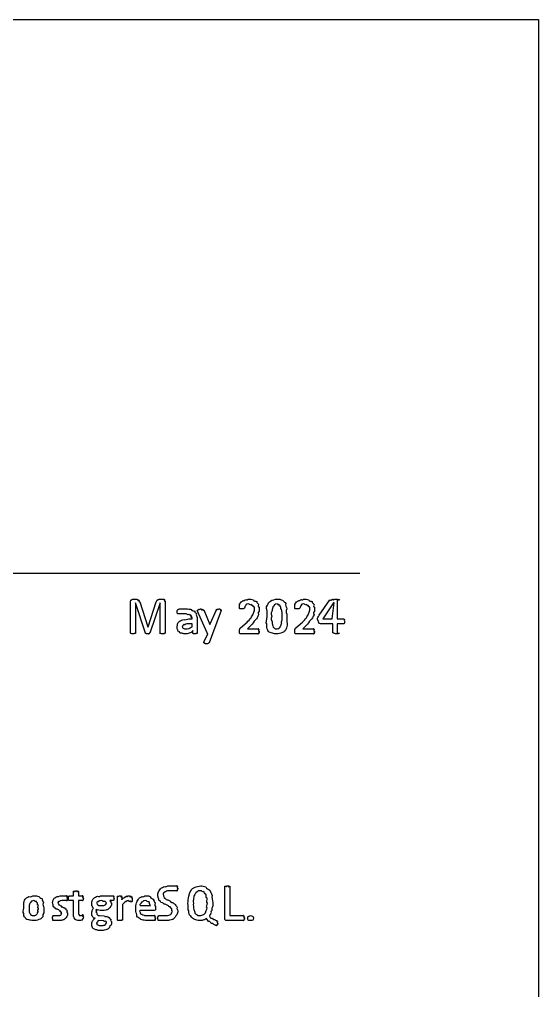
# Model space of a CAD drawing. Header units: millimetres. Extents: x 0 to 216, y 0 to 279.
# Drawn here: x 179 to 215.9, y 210.4 to 279.4 of the extents above; entities that cross this region are included whole.
import ezdxf

# ---------------------------------------------------------------- set-up
doc = ezdxf.new("R2010")
doc.units = ezdxf.units.MM
doc.layers.get('0').update_dxf_attribs({"linetype": 'CONTINUOUS'})

msp = doc.modelspace()

# ---------------------------------------------------------------- linework, layer by layer
at = {"color": 7}
for p, q in [((0, 279.4), (215.9, 279.4)), ((215.9, 279.4), (215.9, 0))]:
    msp.add_line(p, q, dxfattribs=at)
at = {"color": 0}
for p, q in [((12.7, 240.065), (203.2, 240.065)), ((186.92, 235.82), (186.92, 238.079)), ((187.063, 238.228), (187.278, 238.228)), ((187.581, 238.03), (188.155, 236.25)), ((188.166, 236.25), (188.75, 238.024)), ((189.02, 238.228), (189.241, 238.228)), ((189.389, 238.079), (189.389, 235.82)), ((200.328, 237.076), (201.072, 238.179)), ((201.607, 238.173), (201.607, 236.817)), ((187.984, 235.809), (187.284, 237.958)), ((187.284, 237.958), (187.284, 235.82)), ((189.025, 237.958), (188.303, 235.809)), ((189.025, 235.82), (189.025, 237.958)), ((192.356, 235.82), (191.656, 237.407)), ((192.119, 237.451), (192.56, 236.426)), ((192.566, 236.47), (193.034, 237.456)), ((193.348, 237.412), (192.737, 235.759)), ((201.326, 237.964), (200.576, 236.817)), ((201.243, 236.817), (201.375, 237.964)), ((201.375, 237.964), (201.326, 237.964)), ((191.062, 236.817), (191.288, 236.817)), ((191.288, 236.817), (191.288, 236.905)), ((191.647, 236.911), (191.647, 235.814)), ((197.692, 236.977), (197.692, 236.977)), ((198.028, 236.999), (198.028, 236.999)), ((200.576, 236.817), (201.243, 236.817)), ((201.607, 236.817), (202.059, 236.817)), ((202.136, 236.641), (202.136, 236.641)), ((188.155, 236.25), (188.166, 236.25)), ((191.288, 236.464), (191.051, 236.464)), ((191.288, 236.255), (191.288, 236.464)), ((191.338, 235.814), (191.338, 235.985)), ((192.56, 236.426), (192.566, 236.47)), ((194.729, 236.183), (195.214, 236.586)), ((195.55, 236.442), (195.236, 236.112)), ((195.236, 236.112), (196.008, 236.112)), ((196.063, 235.935), (196.063, 235.935)), ((198.661, 236.183), (199.146, 236.586)), ((199.482, 236.442), (199.168, 236.112)), ((199.168, 236.112), (199.94, 236.112)), ((199.995, 235.935), (199.995, 235.935)), ((201.287, 236.464), (200.449, 236.464)), ((201.287, 235.831), (201.287, 236.464)), ((202.059, 236.464), (201.607, 236.464)), ((201.607, 236.464), (201.607, 235.831)), ((192.13, 235.152), (192.406, 235.759)), ((192.737, 235.759), (192.505, 235.119)), ((195.997, 235.759), (194.751, 235.759)), ((199.929, 235.759), (198.683, 235.759)), ((182.864, 217.154), (182.864, 217.463)), ((183.223, 217.463), (183.223, 217.154)), ((193.61, 215.523), (193.61, 217.799)), ((193.974, 217.799), (193.974, 215.743)), ((182.864, 216.801), (182.583, 216.801)), ((182.589, 217.154), (182.864, 217.154)), ((182.864, 215.908), (182.864, 216.801)), ((183.223, 217.154), (183.526, 217.154)), ((183.526, 216.801), (183.223, 216.801)), ((183.223, 216.801), (183.223, 216.029)), ((185.145, 217.154), (185.685, 217.154)), ((185.222, 216.625), (185.222, 216.625)), ((185.691, 216.801), (185.448, 216.801)), ((185.751, 216.978), (185.751, 216.978)), ((185.99, 215.445), (185.99, 217.099)), ((186.315, 217.099), (186.315, 216.856)), ((187.048, 216.917), (187.048, 216.917)), ((192.385, 216.63), (192.385, 216.63)), ((180.395, 216.267), (180.395, 216.267)), ((180.759, 216.289), (180.759, 216.289)), ((186.348, 216.531), (186.348, 215.445)), ((187.61, 216.449), (188.343, 216.449)), ((188.597, 216.096), (187.61, 216.096)), ((188.702, 216.3), (188.702, 216.239)), ((190.278, 216.096), (190.278, 216.096)), ((182.45, 215.908), (182.45, 215.908)), ((183.57, 215.66), (183.57, 215.66)), ((184.98, 215.379), (184.66, 215.39)), ((184.71, 215.743), (185.084, 215.726)), ((194.95, 215.39), (193.742, 215.39)), ((193.974, 215.743), (194.95, 215.743)), ((195.021, 215.567), (195.021, 215.567)), ((195.648, 215.567), (195.648, 215.567)), ((185.222, 215.236), (185.222, 215.236)), ((193.118, 215.208), (193.118, 215.208))]:
    msp.add_line(p, q, dxfattribs=at)
for points in [[(186.92, 238.079), (186.92, 238.066), (186.934, 238.173), (186.964, 238.195)], [(186.964, 238.195), (186.978, 238.11), (187.026, 238.228), (187.063, 238.228)], [(187.278, 238.228), (187.319, 238.228), (187.358, 238.224), (187.388, 238.217)], [(187.388, 238.217), (187.383, 238.096), (187.45, 238.197), (187.477, 238.179)], [(187.477, 238.179), (187.434, 238.063), (187.522, 238.143), (187.537, 238.118)], [(187.537, 238.118), (187.467, 238.011), (187.57, 238.063), (187.581, 238.03)], [(188.75, 238.024), (188.742, 238.011), (188.78, 238.092), (188.8, 238.118)], [(188.8, 238.118), (188.779, 238.066), (188.835, 238.169), (188.855, 238.184)], [(188.855, 238.184), (188.819, 238.096), (188.9, 238.209), (188.926, 238.217)], [(188.926, 238.217), (188.871, 238.11), (188.983, 238.228), (189.02, 238.228)], [(189.241, 238.228), (189.194, 238.228), (189.282, 238.224), (189.301, 238.217)], [(189.301, 238.217), (189.231, 238.099), (189.334, 238.204), (189.345, 238.19)], [(189.345, 238.19), (189.257, 238.074), (189.37, 238.163), (189.378, 238.146)], [(189.378, 238.146), (189.271, 238.037), (189.389, 238.104), (189.389, 238.079)], [(194.702, 237.942), (194.703, 237.938), (194.747, 237.986), (194.784, 238.019)], [(194.784, 238.019), (194.78, 238.004), (194.873, 238.082), (194.928, 238.113)], [(194.928, 238.113), (194.895, 238.066), (195.05, 238.173), (195.121, 238.195)], [(195.121, 238.195), (195.151, 238.11), (195.261, 238.228), (195.336, 238.228)], [(195.336, 238.228), (195.346, 238.228), (195.563, 238.212), (195.655, 238.179)], [(195.655, 238.179), (195.647, 238.044), (195.822, 238.099), (195.881, 238.041)], [(195.881, 238.041), (195.887, 237.927), (195.989, 237.914), (196.019, 237.837)], [(196.689, 237.881), (196.723, 237.988), (196.838, 238.075), (196.959, 238.135)], [(196.959, 238.135), (196.966, 238.11), (197.208, 238.228), (197.345, 238.228)], [(197.345, 238.228), (197.466, 238.228), (197.595, 238.201), (197.714, 238.146)], [(197.714, 238.146), (197.819, 238.004), (197.908, 238.015), (197.945, 237.909)], [(198.633, 237.942), (198.635, 237.938), (198.679, 237.986), (198.716, 238.019)], [(198.716, 238.019), (198.712, 238.004), (198.804, 238.082), (198.859, 238.113)], [(198.859, 238.113), (198.826, 238.066), (198.982, 238.173), (199.052, 238.195)], [(199.052, 238.195), (199.082, 238.11), (199.193, 238.228), (199.267, 238.228)], [(199.267, 238.228), (199.278, 238.228), (199.494, 238.212), (199.587, 238.179)], [(199.587, 238.179), (199.578, 238.044), (199.753, 238.099), (199.813, 238.041)], [(199.813, 238.041), (199.818, 237.927), (199.92, 237.914), (199.951, 237.837)], [(201.072, 238.179), (201.111, 238.085), (201.223, 238.192), (201.238, 238.201)], [(201.238, 238.201), (201.14, 238.099), (201.271, 238.213), (201.293, 238.217)], [(201.293, 238.217), (201.301, 238.107), (201.342, 238.223), (201.375, 238.223)], [(201.375, 238.223), (201.367, 238.11), (201.448, 238.228), (201.497, 238.228)], [(201.497, 238.228), (201.464, 238.228), (201.586, 238.226), (201.623, 238.223)], [(201.761, 238.195), (201.724, 238.081), (201.724, 238.18), (201.607, 238.173)], [(201.623, 238.223), (201.654, 238.107), (201.69, 238.219), (201.712, 238.212)], [(201.712, 238.212), (201.698, 238.096), (201.75, 238.202), (201.761, 238.195)], [(190.235, 237.324), (190.235, 237.316), (190.237, 237.401), (190.241, 237.424)], [(190.235, 237.258), (190.235, 237.25), (190.235, 237.302), (190.235, 237.324)], [(190.241, 237.424), (190.246, 237.36), (190.26, 237.468), (190.28, 237.49)], [(190.28, 237.49), (190.282, 237.404), (190.329, 237.523), (190.373, 237.523)], [(190.373, 237.523), (190.371, 237.523), (190.468, 237.523), (190.528, 237.523)], [(190.528, 237.523), (190.489, 237.523), (190.649, 237.523), (190.715, 237.523)], [(190.715, 237.523), (190.743, 237.523), (190.854, 237.523), (190.924, 237.523)], [(190.924, 237.523), (190.944, 237.523), (191.169, 237.509), (191.261, 237.484)], [(191.261, 237.484), (191.245, 237.353), (191.426, 237.419), (191.481, 237.368)], [(191.481, 237.368), (191.477, 237.25), (191.582, 237.253), (191.608, 237.176)], [(191.656, 237.407), (191.594, 237.353), (191.733, 237.453), (191.733, 237.468)], [(191.733, 237.468), (191.711, 237.382), (191.736, 237.492), (191.744, 237.501)], [(191.744, 237.501), (191.729, 237.398), (191.772, 237.513), (191.794, 237.517)], [(191.794, 237.517), (191.777, 237.404), (191.85, 237.523), (191.888, 237.523)], [(191.888, 237.523), (191.85, 237.523), (191.954, 237.52), (191.976, 237.517)], [(191.976, 237.517), (191.895, 237.401), (192.014, 237.513), (192.025, 237.506)], [(192.025, 237.506), (192.038, 237.391), (192.049, 237.495), (192.053, 237.484)], [(192.053, 237.484), (192.049, 237.371), (192.082, 237.465), (192.119, 237.451)], [(193.034, 237.456), (192.938, 237.386), (193.051, 237.497), (193.062, 237.501)], [(193.062, 237.501), (192.96, 237.398), (193.089, 237.513), (193.111, 237.517)], [(193.111, 237.517), (193.123, 237.404), (193.164, 237.523), (193.205, 237.523)], [(193.205, 237.523), (193.196, 237.523), (193.266, 237.52), (193.288, 237.517)], [(193.288, 237.517), (193.244, 237.398), (193.332, 237.508), (193.343, 237.501)], [(193.343, 237.501), (193.266, 237.382), (193.359, 237.482), (193.359, 237.468)], [(193.359, 237.468), (193.266, 237.353), (193.355, 237.435), (193.348, 237.412)], [(194.652, 237.798), (194.655, 237.728), (194.657, 237.839), (194.657, 237.853)], [(194.652, 237.732), (194.652, 237.688), (194.652, 237.779), (194.652, 237.798)], [(194.652, 237.633), (194.652, 237.625), (194.652, 237.695), (194.652, 237.732)], [(194.663, 237.567), (194.655, 237.57), (194.655, 237.607), (194.652, 237.633)], [(194.657, 237.853), (194.659, 237.757), (194.665, 237.881), (194.668, 237.892)], [(194.685, 237.534), (194.666, 237.537), (194.67, 237.552), (194.663, 237.567)], [(194.668, 237.892), (194.67, 237.9), (194.686, 237.923), (194.702, 237.942)], [(194.713, 237.523), (194.681, 237.523), (194.692, 237.526), (194.685, 237.534)], [(194.873, 237.534), (194.707, 237.523), (194.726, 237.523), (194.713, 237.523)], [(195.038, 237.655), (195.007, 237.537), (194.963, 237.541), (194.873, 237.534)], [(195.121, 237.821), (195.049, 237.684), (195.06, 237.728), (195.038, 237.655)], [(195.297, 237.876), (195.118, 237.876), (195.156, 237.856), (195.121, 237.821)], [(195.479, 237.848), (195.387, 237.757), (195.366, 237.876), (195.297, 237.876)], [(195.617, 237.776), (195.493, 237.721), (195.534, 237.829), (195.479, 237.848)], [(195.699, 237.672), (195.567, 237.662), (195.652, 237.746), (195.617, 237.776)], [(195.639, 237.159), (195.581, 237.122), (195.699, 237.305), (195.711, 237.368)], [(195.727, 237.545), (195.721, 237.581), (195.717, 237.63), (195.699, 237.672)], [(195.711, 237.368), (195.721, 237.364), (195.727, 237.49), (195.727, 237.545)], [(196.047, 237.363), (195.923, 237.221), (196.026, 237.203), (196.019, 237.115)], [(196.019, 237.837), (195.945, 237.658), (196.063, 237.683), (196.063, 237.594)], [(196.063, 237.594), (196.063, 237.492), (196.058, 237.44), (196.047, 237.363)], [(196.612, 237.49), (196.492, 237.537), (196.634, 237.774), (196.689, 237.881)], [(196.617, 236.988), (196.617, 237.115), (196.614, 237.338), (196.612, 237.49)], [(196.964, 237.346), (196.84, 237.184), (196.953, 237.132), (196.953, 237.01)], [(197.019, 237.622), (196.977, 237.512), (196.975, 237.453), (196.964, 237.346)], [(197.135, 237.809), (197.032, 237.669), (197.049, 237.702), (197.019, 237.622)], [(197.328, 237.876), (197.248, 237.876), (197.186, 237.853), (197.135, 237.809)], [(197.438, 237.853), (197.367, 237.757), (197.368, 237.876), (197.328, 237.876)], [(197.532, 237.787), (197.436, 237.728), (197.474, 237.839), (197.438, 237.853)], [(197.604, 237.672), (197.491, 237.669), (197.561, 237.757), (197.532, 237.787)], [(197.653, 237.501), (197.532, 237.456), (197.626, 237.623), (197.604, 237.672)], [(197.681, 237.269), (197.676, 237.324), (197.667, 237.435), (197.653, 237.501)], [(197.945, 237.909), (197.896, 237.794), (198.009, 237.677), (198.017, 237.523)], [(198.017, 237.523), (197.91, 237.371), (198.028, 237.198), (198.028, 236.999)], [(198.584, 237.798), (198.586, 237.728), (198.589, 237.839), (198.589, 237.853)], [(198.584, 237.732), (198.584, 237.688), (198.584, 237.779), (198.584, 237.798)], [(198.584, 237.633), (198.584, 237.625), (198.584, 237.695), (198.584, 237.732)], [(198.594, 237.567), (198.586, 237.57), (198.586, 237.607), (198.584, 237.633)], [(198.589, 237.853), (198.591, 237.757), (198.596, 237.881), (198.6, 237.892)], [(198.617, 237.534), (198.597, 237.537), (198.602, 237.552), (198.594, 237.567)], [(198.6, 237.892), (198.602, 237.9), (198.618, 237.923), (198.633, 237.942)], [(198.644, 237.523), (198.612, 237.523), (198.623, 237.526), (198.617, 237.534)], [(198.804, 237.534), (198.639, 237.523), (198.658, 237.523), (198.644, 237.523)], [(198.969, 237.655), (198.939, 237.537), (198.895, 237.541), (198.804, 237.534)], [(199.052, 237.821), (198.98, 237.684), (198.991, 237.728), (198.969, 237.655)], [(199.228, 237.876), (199.049, 237.876), (199.088, 237.856), (199.052, 237.821)], [(199.41, 237.848), (199.318, 237.757), (199.298, 237.876), (199.228, 237.876)], [(199.548, 237.776), (199.424, 237.721), (199.465, 237.829), (199.41, 237.848)], [(199.631, 237.672), (199.499, 237.662), (199.584, 237.746), (199.548, 237.776)], [(199.57, 237.159), (199.512, 237.122), (199.631, 237.305), (199.642, 237.368)], [(199.658, 237.545), (199.653, 237.581), (199.649, 237.63), (199.631, 237.672)], [(199.642, 237.368), (199.653, 237.364), (199.658, 237.49), (199.658, 237.545)], [(199.978, 237.363), (199.854, 237.221), (199.958, 237.203), (199.951, 237.115)], [(199.951, 237.837), (199.876, 237.658), (199.995, 237.683), (199.995, 237.594)], [(199.995, 237.594), (199.995, 237.492), (199.989, 237.44), (199.978, 237.363)], [(190.252, 237.208), (190.238, 237.21), (190.238, 237.239), (190.235, 237.258)], [(190.274, 237.181), (190.253, 237.184), (190.259, 237.198), (190.252, 237.208)], [(190.302, 237.17), (190.269, 237.17), (190.281, 237.173), (190.274, 237.181)], [(190.29, 236.509), (190.313, 236.564), (190.386, 236.635), (190.456, 236.679)], [(190.373, 237.17), (190.293, 237.17), (190.315, 237.17), (190.302, 237.17)], [(190.494, 237.17), (190.36, 237.17), (190.406, 237.17), (190.373, 237.17)], [(190.456, 236.679), (190.452, 236.655), (190.611, 236.762), (190.715, 236.784)], [(190.66, 237.17), (190.573, 237.17), (190.541, 237.17), (190.494, 237.17)], [(190.88, 237.17), (190.701, 237.17), (190.726, 237.17), (190.66, 237.17)], [(190.715, 236.784), (190.776, 236.699), (190.933, 236.817), (191.062, 236.817)], [(191.068, 237.153), (190.974, 237.051), (190.953, 237.17), (190.88, 237.17)], [(191.195, 237.104), (191.076, 237.03), (191.119, 237.143), (191.068, 237.153)], [(191.266, 237.021), (191.142, 236.986), (191.228, 237.082), (191.195, 237.104)], [(191.288, 236.905), (191.172, 236.919), (191.28, 236.988), (191.266, 237.021)], [(191.608, 237.176), (191.528, 237.096), (191.647, 237.01), (191.647, 236.911)], [(195.214, 236.586), (195.254, 236.663), (195.413, 236.808), (195.479, 236.9)], [(195.479, 236.9), (195.508, 236.968), (195.602, 237.082), (195.639, 237.159)], [(195.859, 236.817), (195.713, 236.71), (195.661, 236.586), (195.55, 236.442)], [(196.019, 237.115), (195.909, 236.927), (195.959, 236.927), (195.859, 236.817)], [(196.606, 236.459), (196.499, 236.498), (196.617, 236.79), (196.617, 236.988)], [(196.953, 237.01), (196.84, 236.784), (196.959, 236.71), (196.97, 236.597)], [(197.665, 236.536), (197.561, 236.577), (197.682, 236.671), (197.686, 236.746)], [(197.692, 236.977), (197.686, 237.034), (197.688, 237.184), (197.681, 237.269)], [(197.686, 236.746), (197.686, 236.725), (197.692, 236.896), (197.692, 236.977)], [(198.028, 236.999), (198.028, 236.754), (198.03, 236.647), (198.034, 236.492)], [(199.146, 236.586), (199.186, 236.663), (199.344, 236.808), (199.41, 236.9)], [(199.41, 236.9), (199.439, 236.968), (199.533, 237.082), (199.57, 237.159)], [(199.791, 236.817), (199.645, 236.71), (199.592, 236.586), (199.482, 236.442)], [(199.951, 237.115), (199.84, 236.927), (199.89, 236.927), (199.791, 236.817)], [(200.196, 236.839), (200.189, 236.85), (200.232, 236.936), (200.328, 237.076)], [(200.224, 236.784), (200.203, 236.699), (200.203, 236.824), (200.196, 236.839)], [(200.24, 236.718), (200.225, 236.659), (200.235, 236.765), (200.224, 236.784)], [(200.284, 236.641), (200.225, 236.611), (200.24, 236.696), (200.24, 236.718)], [(200.29, 236.547), (200.254, 236.545), (200.284, 236.604), (200.284, 236.641)], [(202.059, 236.817), (202.048, 236.817), (202.099, 236.802), (202.114, 236.773)], [(202.114, 236.773), (202.077, 236.641), (202.136, 236.699), (202.136, 236.641)], [(202.136, 236.641), (202.077, 236.527), (202.128, 236.542), (202.114, 236.509)], [(190.235, 236.266), (190.235, 236.306), (190.253, 236.438), (190.29, 236.509)], [(190.274, 236.051), (190.235, 236.015), (190.235, 236.185), (190.235, 236.266)], [(190.39, 235.891), (190.29, 235.891), (190.303, 235.988), (190.274, 236.051)], [(190.627, 236.354), (190.595, 236.251), (190.599, 236.306), (190.599, 236.277)], [(190.599, 236.277), (190.595, 236.17), (190.623, 236.185), (190.671, 236.156)], [(190.71, 236.415), (190.632, 236.299), (190.645, 236.379), (190.627, 236.354)], [(190.671, 236.156), (190.694, 236.112), (190.794, 236.112), (190.886, 236.112)], [(190.847, 236.448), (190.705, 236.328), (190.745, 236.428), (190.71, 236.415)], [(191.051, 236.464), (190.937, 236.464), (190.905, 236.459), (190.847, 236.448)], [(190.886, 236.112), (190.86, 236.112), (191.026, 236.123), (191.09, 236.145)], [(191.09, 236.145), (191.102, 236.159), (191.218, 236.207), (191.288, 236.255)], [(191.338, 235.985), (191.25, 235.832), (191.184, 235.85), (191.095, 235.814)], [(194.652, 236.013), (194.655, 235.949), (194.66, 236.054), (194.668, 236.073)], [(194.652, 235.93), (194.652, 235.905), (194.652, 235.99), (194.652, 236.013)], [(194.668, 236.073), (194.67, 235.986), (194.682, 236.109), (194.691, 236.128)], [(194.691, 236.128), (194.688, 236.141), (194.714, 236.164), (194.729, 236.183)], [(196.008, 236.112), (195.916, 236.112), (196.022, 236.107), (196.03, 236.101)], [(196.03, 236.101), (195.931, 235.979), (196.042, 236.081), (196.047, 236.068)], [(196.047, 236.068), (195.942, 235.949), (196.058, 236.034), (196.058, 236.013)], [(196.058, 236.013), (195.945, 235.905), (196.063, 235.964), (196.063, 235.935)], [(196.063, 235.935), (196.063, 235.85), (196.06, 235.883), (196.058, 235.858)], [(196.65, 236.073), (196.602, 236.075), (196.598, 236.307), (196.606, 236.459)], [(196.909, 235.836), (196.679, 235.865), (196.69, 235.97), (196.65, 236.073)], [(196.97, 236.597), (196.984, 236.438), (197.006, 236.389), (197.036, 236.316)], [(197.036, 236.316), (197.043, 236.178), (197.102, 236.194), (197.146, 236.161)], [(197.146, 236.161), (197.135, 236.112), (197.251, 236.112), (197.317, 236.112)], [(197.317, 236.112), (197.253, 236.112), (197.412, 236.12), (197.449, 236.139)], [(197.449, 236.139), (197.447, 236.152), (197.522, 236.19), (197.548, 236.227)], [(197.548, 236.227), (197.502, 236.225), (197.601, 236.307), (197.62, 236.36)], [(197.62, 236.36), (197.539, 236.332), (197.653, 236.473), (197.665, 236.536)], [(197.979, 236.101), (197.832, 235.88), (197.843, 235.909), (197.709, 235.847)], [(198.034, 236.492), (198.039, 236.332), (198.023, 236.211), (197.979, 236.101)], [(198.584, 236.013), (198.586, 235.949), (198.592, 236.054), (198.6, 236.073)], [(198.584, 235.93), (198.584, 235.905), (198.584, 235.99), (198.584, 236.013)], [(198.6, 236.073), (198.602, 235.986), (198.614, 236.109), (198.622, 236.128)], [(198.622, 236.128), (198.62, 236.141), (198.646, 236.164), (198.661, 236.183)], [(199.94, 236.112), (199.847, 236.112), (199.953, 236.107), (199.962, 236.101)], [(199.962, 236.101), (199.862, 235.979), (199.974, 236.081), (199.978, 236.068)], [(199.978, 236.068), (199.873, 235.949), (199.989, 236.034), (199.989, 236.013)], [(199.989, 236.013), (199.876, 235.905), (199.995, 235.964), (199.995, 235.935)], [(199.995, 235.935), (199.995, 235.85), (199.992, 235.883), (199.989, 235.858)], [(200.35, 236.498), (200.262, 236.498), (200.292, 236.525), (200.29, 236.547)], [(200.416, 236.47), (200.335, 236.475), (200.386, 236.486), (200.35, 236.498)], [(200.449, 236.464), (200.353, 236.464), (200.428, 236.466), (200.416, 236.47)], [(202.114, 236.509), (202.051, 236.464), (202.084, 236.464), (202.059, 236.464)], [(186.925, 235.792), (186.92, 235.788), (186.92, 235.809), (186.92, 235.82)], [(186.953, 235.776), (186.931, 235.773), (186.932, 235.784), (186.925, 235.792)], [(187.008, 235.765), (186.956, 235.766), (186.967, 235.771), (186.953, 235.776)], [(187.096, 235.759), (187.004, 235.759), (187.033, 235.76), (187.008, 235.765)], [(187.185, 235.765), (187.074, 235.759), (187.132, 235.759), (187.096, 235.759)], [(187.245, 235.776), (187.121, 235.766), (187.209, 235.767), (187.185, 235.765)], [(187.273, 235.792), (187.269, 235.773), (187.259, 235.778), (187.245, 235.776)], [(187.284, 235.82), (187.279, 235.788), (187.279, 235.799), (187.273, 235.792)], [(187.995, 235.786), (187.985, 235.784), (187.986, 235.8), (187.984, 235.809)], [(188.022, 235.77), (187.996, 235.773), (188.002, 235.782), (187.995, 235.786)], [(188.072, 235.759), (188.022, 235.762), (188.036, 235.766), (188.022, 235.77)], [(188.143, 235.759), (188.062, 235.759), (188.094, 235.759), (188.072, 235.759)], [(188.21, 235.759), (188.113, 235.759), (188.168, 235.759), (188.143, 235.759)], [(188.254, 235.77), (188.151, 235.762), (188.228, 235.762), (188.21, 235.759)], [(188.287, 235.786), (188.177, 235.77), (188.268, 235.773), (188.254, 235.77)], [(188.303, 235.809), (188.19, 235.784), (188.294, 235.793), (188.287, 235.786)], [(189.031, 235.792), (188.911, 235.788), (189.025, 235.809), (189.025, 235.82)], [(189.064, 235.776), (189.039, 235.773), (189.038, 235.784), (189.031, 235.792)], [(189.119, 235.765), (189.069, 235.766), (189.078, 235.771), (189.064, 235.776)], [(189.207, 235.759), (189.116, 235.759), (189.144, 235.76), (189.119, 235.765)], [(189.296, 235.765), (189.187, 235.759), (189.243, 235.759), (189.207, 235.759)], [(189.351, 235.776), (189.231, 235.766), (189.317, 235.767), (189.296, 235.765)], [(189.378, 235.792), (189.26, 235.773), (189.364, 235.778), (189.351, 235.776)], [(189.389, 235.82), (189.389, 235.788), (189.385, 235.799), (189.378, 235.792)], [(190.572, 235.792), (190.39, 235.803), (190.441, 235.847), (190.39, 235.891)], [(190.814, 235.759), (190.65, 235.759), (190.645, 235.77), (190.572, 235.792)], [(191.095, 235.814), (190.955, 235.759), (190.913, 235.759), (190.814, 235.759)], [(191.354, 235.781), (191.323, 235.781), (191.338, 235.799), (191.338, 235.814)], [(191.404, 235.765), (191.345, 235.766), (191.365, 235.773), (191.354, 235.781)], [(191.492, 235.759), (191.389, 235.759), (191.426, 235.76), (191.404, 235.765)], [(191.581, 235.765), (191.466, 235.759), (191.532, 235.759), (191.492, 235.759)], [(191.63, 235.781), (191.506, 235.766), (191.602, 235.767), (191.581, 235.765)], [(191.647, 235.814), (191.647, 235.781), (191.641, 235.788), (191.63, 235.781)], [(192.373, 235.781), (192.364, 235.784), (192.359, 235.804), (192.356, 235.82)], [(192.406, 235.759), (192.384, 235.762), (192.384, 235.77), (192.373, 235.781)], [(194.657, 235.847), (194.652, 235.839), (194.652, 235.897), (194.652, 235.93)], [(194.674, 235.792), (194.659, 235.795), (194.66, 235.825), (194.657, 235.847)], [(194.707, 235.765), (194.677, 235.77), (194.685, 235.781), (194.674, 235.792)], [(194.751, 235.759), (194.703, 235.759), (194.721, 235.76), (194.707, 235.765)], [(196.024, 235.77), (195.912, 235.759), (196.008, 235.759), (195.997, 235.759)], [(196.047, 235.803), (195.931, 235.773), (196.035, 235.777), (196.024, 235.77)], [(196.058, 235.858), (195.938, 235.803), (196.049, 235.817), (196.047, 235.803)], [(197.3, 235.759), (197.061, 235.759), (197.042, 235.784), (196.909, 235.836)], [(197.709, 235.847), (197.561, 235.759), (197.436, 235.759), (197.3, 235.759)], [(198.589, 235.847), (198.584, 235.839), (198.584, 235.897), (198.584, 235.93)], [(198.606, 235.792), (198.591, 235.795), (198.592, 235.825), (198.589, 235.847)], [(198.639, 235.765), (198.608, 235.77), (198.617, 235.781), (198.606, 235.792)], [(198.683, 235.759), (198.635, 235.759), (198.652, 235.76), (198.639, 235.765)], [(199.956, 235.77), (199.843, 235.759), (199.94, 235.759), (199.929, 235.759)], [(199.978, 235.803), (199.862, 235.773), (199.967, 235.777), (199.956, 235.77)], [(199.989, 235.858), (199.869, 235.803), (199.981, 235.817), (199.978, 235.803)], [(201.381, 235.797), (201.334, 235.795), (201.345, 235.82), (201.287, 235.831)], [(201.414, 235.776), (201.345, 235.777), (201.388, 235.789), (201.381, 235.797)], [(201.48, 235.765), (201.378, 235.766), (201.432, 235.771), (201.414, 235.776)], [(201.574, 235.759), (201.43, 235.759), (201.505, 235.76), (201.48, 235.765)], [(201.673, 235.765), (201.625, 235.759), (201.614, 235.759), (201.574, 235.759)], [(201.607, 235.831), (201.724, 235.795), (201.779, 235.809), (201.772, 235.797)], [(201.739, 235.776), (201.68, 235.766), (201.702, 235.767), (201.673, 235.765)], [(201.772, 235.797), (201.709, 235.777), (201.753, 235.782), (201.739, 235.776)], [(192.163, 235.108), (192.115, 235.102), (192.152, 235.135), (192.13, 235.152)], [(192.18, 235.075), (192.115, 235.075), (192.163, 235.095), (192.163, 235.108)], [(192.224, 235.059), (192.137, 235.061), (192.191, 235.069), (192.18, 235.075)], [(192.307, 235.053), (192.177, 235.053), (192.246, 235.056), (192.224, 235.059)], [(192.445, 235.07), (192.391, 235.053), (192.369, 235.053), (192.307, 235.053)], [(192.505, 235.119), (192.453, 235.075), (192.477, 235.081), (192.445, 235.07)], [(182.864, 217.463), (182.864, 217.363), (182.866, 217.471), (182.87, 217.479)], [(182.87, 217.479), (182.875, 217.377), (182.886, 217.492), (182.897, 217.496)], [(182.897, 217.496), (182.9, 217.386), (182.93, 217.501), (182.952, 217.501)], [(182.952, 217.501), (182.948, 217.388), (183.008, 217.507), (183.041, 217.507)], [(183.041, 217.507), (183.019, 217.507), (183.107, 217.504), (183.129, 217.501)], [(183.129, 217.501), (183.066, 217.386), (183.173, 217.498), (183.184, 217.496)], [(183.184, 217.496), (183.092, 217.377), (183.207, 217.486), (183.212, 217.479)], [(183.212, 217.479), (183.103, 217.363), (183.223, 217.466), (183.223, 217.463)], [(188.867, 217.231), (188.867, 217.304), (188.886, 217.419), (188.928, 217.496)], [(188.928, 217.496), (188.947, 217.463), (189.023, 217.642), (189.093, 217.694)], [(189.093, 217.694), (189.09, 217.686), (189.25, 217.789), (189.346, 217.816)], [(189.27, 217.352), (189.238, 217.256), (189.247, 217.292), (189.247, 217.259)], [(189.346, 217.435), (189.271, 217.319), (189.287, 217.386), (189.27, 217.352)], [(189.479, 217.485), (189.341, 217.363), (189.382, 217.457), (189.346, 217.435)], [(189.346, 217.816), (189.403, 217.741), (189.553, 217.86), (189.672, 217.86)], [(189.672, 217.507), (189.564, 217.507), (189.534, 217.498), (189.479, 217.485)], [(189.672, 217.86), (189.697, 217.86), (189.789, 217.86), (189.848, 217.86)], [(189.881, 217.507), (189.716, 217.507), (189.749, 217.507), (189.672, 217.507)], [(189.848, 217.86), (189.815, 217.86), (189.961, 217.86), (190.014, 217.86)], [(190.041, 217.507), (189.958, 217.507), (189.943, 217.507), (189.881, 217.507)], [(190.014, 217.86), (190.036, 217.86), (190.11, 217.86), (190.151, 217.86)], [(190.151, 217.507), (190.047, 217.507), (190.085, 217.507), (190.041, 217.507)], [(190.223, 217.507), (190.109, 217.507), (190.184, 217.507), (190.151, 217.507)], [(190.151, 217.86), (190.12, 217.86), (190.223, 217.86), (190.234, 217.86)], [(190.251, 217.518), (190.135, 217.507), (190.234, 217.507), (190.223, 217.507)], [(190.234, 217.86), (190.146, 217.86), (190.258, 217.854), (190.262, 217.843)], [(190.267, 217.551), (190.149, 217.521), (190.258, 217.525), (190.251, 217.518)], [(190.262, 217.843), (190.153, 217.723), (190.267, 217.824), (190.267, 217.81)], [(190.267, 217.81), (190.157, 217.697), (190.272, 217.782), (190.272, 217.76)], [(190.272, 217.606), (190.157, 217.551), (190.27, 217.565), (190.267, 217.551)], [(190.272, 217.76), (190.16, 217.657), (190.278, 217.718), (190.278, 217.689)], [(190.278, 217.689), (190.278, 217.598), (190.275, 217.631), (190.272, 217.606)], [(191.057, 217.127), (191.075, 217.172), (191.148, 217.41), (191.222, 217.518)], [(191.222, 217.518), (191.225, 217.624), (191.394, 217.712), (191.509, 217.771)], [(191.647, 217.435), (191.487, 217.293), (191.532, 217.322), (191.492, 217.242)], [(191.509, 217.771), (191.571, 217.741), (191.754, 217.86), (191.905, 217.86)], [(191.889, 217.507), (191.732, 217.507), (191.713, 217.482), (191.647, 217.435)], [(192.121, 217.441), (192.038, 217.388), (191.98, 217.507), (191.889, 217.507)], [(191.905, 217.86), (191.978, 217.86), (192.168, 217.832), (192.275, 217.777)], [(192.275, 217.253), (192.166, 217.3), (192.187, 217.396), (192.121, 217.441)], [(192.275, 217.777), (192.314, 217.635), (192.475, 217.647), (192.545, 217.545)], [(192.545, 217.545), (192.574, 217.432), (192.673, 217.321), (192.711, 217.171)], [(193.61, 217.799), (193.61, 217.712), (193.612, 217.818), (193.616, 217.827)], [(193.616, 217.827), (193.621, 217.727), (193.634, 217.839), (193.649, 217.843)], [(193.649, 217.843), (193.65, 217.734), (193.682, 217.85), (193.704, 217.854)], [(193.704, 217.854), (193.698, 217.741), (193.759, 217.86), (193.792, 217.86)], [(193.792, 217.86), (193.767, 217.86), (193.858, 217.857), (193.88, 217.854)], [(193.88, 217.854), (193.812, 217.734), (193.92, 217.846), (193.935, 217.843)], [(193.935, 217.843), (193.842, 217.727), (193.959, 217.833), (193.963, 217.827)], [(193.963, 217.827), (193.97, 217.712), (193.974, 217.81), (193.974, 217.799)], [(179.348, 216.619), (179.348, 216.672), (179.377, 216.823), (179.436, 216.9)], [(179.348, 216.256), (179.348, 216.334), (179.348, 216.509), (179.348, 216.619)], [(179.436, 216.9), (179.469, 216.947), (179.587, 217.044), (179.706, 217.088)], [(179.706, 217.088), (179.824, 217.036), (179.948, 217.154), (180.07, 217.154)], [(179.794, 216.652), (179.733, 216.537), (179.742, 216.548), (179.728, 216.481)], [(179.899, 216.763), (179.791, 216.632), (179.823, 216.699), (179.794, 216.652)], [(180.058, 216.801), (179.994, 216.801), (179.943, 216.788), (179.899, 216.763)], [(180.218, 216.757), (180.119, 216.683), (180.121, 216.801), (180.058, 216.801)], [(180.07, 217.154), (180.177, 217.154), (180.297, 217.133), (180.411, 217.093)], [(180.323, 216.642), (180.207, 216.628), (180.262, 216.731), (180.218, 216.757)], [(180.378, 216.47), (180.259, 216.528), (180.348, 216.593), (180.323, 216.642)], [(180.411, 217.093), (180.527, 216.958), (180.607, 217), (180.648, 216.922)], [(180.648, 216.922), (180.611, 216.808), (180.721, 216.759), (180.737, 216.652)], [(180.737, 216.652), (180.64, 216.478), (180.759, 216.424), (180.759, 216.289)], [(181.391, 216.674), (181.391, 216.665), (181.404, 216.801), (181.43, 216.856)], [(181.419, 216.493), (181.391, 216.528), (181.391, 216.604), (181.391, 216.674)], [(181.43, 216.856), (181.442, 216.896), (181.493, 216.966), (181.545, 217.011)], [(181.545, 217.011), (181.545, 216.984), (181.659, 217.089), (181.733, 217.115)], [(181.733, 217.115), (181.696, 217.036), (181.9, 217.154), (182.003, 217.154)], [(181.799, 216.735), (181.769, 216.628), (181.783, 216.71), (181.783, 216.697)], [(181.783, 216.697), (181.769, 216.566), (181.791, 216.608), (181.81, 216.575)], [(181.849, 216.768), (181.791, 216.654), (181.81, 216.749), (181.799, 216.735)], [(181.931, 216.79), (181.835, 216.672), (181.871, 216.779), (181.849, 216.768)], [(182.053, 216.801), (181.905, 216.801), (181.967, 216.797), (181.931, 216.79)], [(182.003, 217.154), (181.96, 217.154), (182.091, 217.154), (182.135, 217.154)], [(182.19, 216.801), (182.119, 216.801), (182.104, 216.801), (182.053, 216.801)], [(182.135, 217.154), (182.166, 217.154), (182.219, 217.154), (182.257, 217.154)], [(182.295, 216.801), (182.199, 216.801), (182.231, 216.801), (182.19, 216.801)], [(182.257, 217.154), (182.24, 217.154), (182.324, 217.154), (182.35, 217.154)], [(182.367, 216.801), (182.258, 216.801), (182.324, 216.801), (182.295, 216.801)], [(182.35, 217.154), (182.291, 217.154), (182.394, 217.154), (182.406, 217.154)], [(182.406, 216.801), (182.295, 216.801), (182.385, 216.801), (182.367, 216.801)], [(182.422, 216.807), (182.309, 216.801), (182.412, 216.801), (182.406, 216.801)], [(182.406, 217.154), (182.317, 217.154), (182.429, 217.148), (182.433, 217.138)], [(182.438, 216.84), (182.32, 216.812), (182.429, 216.814), (182.422, 216.807)], [(182.433, 217.138), (182.324, 217.013), (182.438, 217.113), (182.438, 217.099)], [(182.438, 217.099), (182.328, 216.989), (182.444, 217.071), (182.444, 217.049)], [(182.444, 216.895), (182.328, 216.841), (182.441, 216.854), (182.438, 216.84)], [(182.444, 217.049), (182.331, 216.947), (182.45, 217.007), (182.45, 216.978)], [(182.45, 216.978), (182.45, 216.89), (182.447, 216.92), (182.444, 216.895)], [(182.511, 216.978), (182.511, 216.951), (182.513, 217.038), (182.517, 217.06)], [(182.528, 216.84), (182.511, 216.856), (182.511, 216.914), (182.511, 216.978)], [(182.517, 217.06), (182.518, 216.995), (182.524, 217.1), (182.528, 217.115)], [(182.528, 217.115), (182.529, 217.025), (182.542, 217.139), (182.55, 217.143)], [(182.583, 216.801), (182.536, 216.801), (182.542, 216.814), (182.528, 216.84)], [(182.55, 217.143), (182.547, 217.036), (182.573, 217.154), (182.589, 217.154)], [(183.526, 217.154), (183.429, 217.154), (183.538, 217.15), (183.542, 217.143)], [(183.559, 216.84), (183.437, 216.801), (183.54, 216.801), (183.526, 216.801)], [(183.542, 217.143), (183.44, 217.025), (183.555, 217.129), (183.559, 217.115)], [(183.559, 217.115), (183.449, 216.995), (183.564, 217.083), (183.564, 217.06)], [(183.564, 217.06), (183.452, 216.951), (183.57, 217.011), (183.57, 216.978)], [(183.57, 216.978), (183.57, 216.856), (183.566, 216.869), (183.559, 216.84)], [(184.164, 216.614), (184.164, 216.643), (184.18, 216.774), (184.213, 216.84)], [(184.213, 216.84), (184.233, 216.896), (184.297, 216.966), (184.357, 217.011)], [(184.357, 217.011), (184.354, 216.989), (184.492, 217.093), (184.577, 217.115)], [(184.539, 216.691), (184.517, 216.588), (184.517, 216.644), (184.517, 216.619)], [(184.517, 216.619), (184.517, 216.51), (184.547, 216.525), (184.61, 216.493)], [(184.599, 216.746), (184.545, 216.632), (184.553, 216.713), (184.539, 216.691)], [(184.577, 217.115), (184.645, 217.036), (184.759, 217.154), (184.858, 217.154)], [(184.71, 216.785), (184.6, 216.665), (184.628, 216.764), (184.599, 216.746)], [(184.864, 216.801), (184.689, 216.801), (184.754, 216.796), (184.71, 216.785)], [(184.858, 217.154), (184.799, 217.154), (184.963, 217.154), (185.007, 217.154)], [(185.128, 216.752), (184.98, 216.683), (184.977, 216.801), (184.864, 216.801)], [(185.007, 217.154), (185.009, 217.154), (185.101, 217.154), (185.145, 217.154)], [(185.2, 216.559), (185.104, 216.543), (185.222, 216.603), (185.222, 216.625)], [(185.222, 216.625), (185.222, 216.621), (185.19, 216.721), (185.128, 216.752)], [(185.448, 216.801), (185.421, 216.775), (185.528, 216.747), (185.547, 216.718)], [(185.547, 216.718), (185.456, 216.603), (185.575, 216.663), (185.575, 216.63)], [(185.575, 216.63), (185.575, 216.484), (185.558, 216.47), (185.525, 216.404)], [(185.685, 217.154), (185.67, 217.154), (185.724, 217.139), (185.735, 217.11)], [(185.735, 216.84), (185.67, 216.801), (185.709, 216.801), (185.691, 216.801)], [(185.735, 217.11), (185.692, 216.978), (185.751, 217.036), (185.751, 216.978)], [(185.751, 216.978), (185.692, 216.856), (185.746, 216.869), (185.735, 216.84)], [(185.99, 217.099), (185.99, 217.007), (185.991, 217.113), (185.995, 217.121)], [(185.995, 217.121), (185.996, 217.022), (186.008, 217.133), (186.023, 217.138)], [(186.023, 217.138), (186.025, 217.033), (186.053, 217.148), (186.072, 217.148)], [(186.072, 217.148), (186.067, 217.036), (186.122, 217.154), (186.155, 217.154)], [(186.155, 217.154), (186.129, 217.154), (186.21, 217.151), (186.232, 217.148)], [(186.232, 217.148), (186.173, 217.033), (186.271, 217.144), (186.282, 217.138)], [(186.282, 217.138), (186.195, 217.022), (186.3, 217.128), (186.304, 217.121)], [(186.304, 217.121), (186.206, 217.007), (186.315, 217.106), (186.315, 217.099)], [(186.315, 216.856), (186.254, 216.9), (186.406, 216.968), (186.447, 217.005)], [(186.469, 216.658), (186.389, 216.554), (186.392, 216.582), (186.348, 216.531)], [(186.447, 217.005), (186.455, 216.974), (186.531, 217.071), (186.568, 217.093)], [(186.58, 216.741), (186.466, 216.625), (186.509, 216.694), (186.469, 216.658)], [(186.568, 217.093), (186.53, 217.018), (186.642, 217.129), (186.679, 217.138)], [(186.673, 216.785), (186.533, 216.665), (186.612, 216.763), (186.58, 216.741)], [(186.679, 217.138), (186.607, 217.036), (186.757, 217.154), (186.794, 217.154)], [(186.773, 216.801), (186.713, 216.801), (186.706, 216.796), (186.673, 216.785)], [(186.844, 216.79), (186.773, 216.683), (186.797, 216.801), (186.773, 216.801)], [(186.794, 217.154), (186.775, 217.154), (186.828, 217.151), (186.849, 217.148)], [(186.849, 217.148), (186.819, 217.033), (186.894, 217.144), (186.916, 217.138)], [(186.91, 216.774), (186.819, 216.672), (186.869, 216.786), (186.844, 216.79)], [(186.96, 216.757), (186.857, 216.661), (186.928, 216.77), (186.91, 216.774)], [(186.916, 217.138), (186.867, 217.018), (186.963, 217.122), (186.982, 217.115)], [(186.998, 216.752), (186.885, 216.65), (186.974, 216.753), (186.96, 216.757)], [(186.982, 217.115), (186.905, 217.002), (187.012, 217.1), (187.021, 217.093)], [(187.021, 216.757), (186.907, 216.65), (187.009, 216.752), (186.998, 216.752)], [(187.021, 217.093), (186.919, 216.989), (187.033, 217.078), (187.037, 217.071)], [(187.037, 216.785), (186.919, 216.661), (187.027, 216.764), (187.021, 216.757)], [(187.037, 217.071), (186.927, 216.978), (187.042, 217.06), (187.042, 217.049)], [(187.042, 217.049), (186.93, 216.956), (187.048, 217.022), (187.048, 217)], [(187.048, 216.834), (187.048, 216.801), (187.044, 216.796), (187.037, 216.785)], [(187.048, 217), (187.048, 216.914), (187.048, 216.953), (187.048, 216.917)], [(187.048, 216.917), (187.048, 216.845), (187.048, 216.856), (187.048, 216.834)], [(187.29, 216.267), (187.29, 216.345), (187.307, 216.525), (187.34, 216.636)], [(187.34, 216.636), (187.36, 216.683), (187.426, 216.84), (187.489, 216.917)], [(187.489, 216.917), (187.485, 216.956), (187.628, 217.052), (187.72, 217.093)], [(187.71, 216.691), (187.657, 216.581), (187.656, 216.625), (187.638, 216.581)], [(187.825, 216.768), (187.72, 216.643), (187.743, 216.724), (187.71, 216.691)], [(187.72, 217.093), (187.787, 217.036), (187.915, 217.154), (188.029, 217.154)], [(187.985, 216.801), (187.811, 216.801), (187.872, 216.79), (187.825, 216.768)], [(188.255, 216.708), (188.109, 216.683), (188.106, 216.801), (187.985, 216.801)], [(188.029, 217.154), (188.135, 217.154), (188.247, 217.129), (188.332, 217.083)], [(188.343, 216.449), (188.23, 216.559), (188.317, 216.644), (188.255, 216.708)], [(188.332, 217.083), (188.305, 216.945), (188.487, 216.978), (188.542, 216.9)], [(188.542, 216.9), (188.532, 216.79), (188.637, 216.732), (188.663, 216.63)], [(188.663, 216.63), (188.583, 216.466), (188.702, 216.417), (188.702, 216.3)], [(188.911, 216.978), (188.867, 216.989), (188.867, 217.132), (188.867, 217.231)], [(189.027, 216.796), (188.925, 216.731), (188.94, 216.907), (188.911, 216.978)], [(189.192, 216.658), (189.024, 216.628), (189.078, 216.743), (189.027, 216.796)], [(189.38, 216.553), (189.264, 216.551), (189.254, 216.621), (189.192, 216.658)], [(189.247, 217.259), (189.238, 217.157), (189.261, 217.135), (189.291, 217.088)], [(189.291, 217.088), (189.297, 216.945), (189.359, 216.995), (189.407, 216.956)], [(189.407, 216.956), (189.392, 216.867), (189.509, 216.885), (189.573, 216.856)], [(189.573, 216.856), (189.635, 216.808), (189.697, 216.796), (189.76, 216.763)], [(189.76, 216.763), (189.763, 216.628), (189.888, 216.698), (189.948, 216.658)], [(189.948, 216.658), (190.003, 216.551), (190.065, 216.577), (190.113, 216.525)], [(191.002, 216.614), (191.002, 216.746), (191.02, 216.972), (191.057, 217.127)], [(191.404, 216.966), (191.372, 216.804), (191.382, 216.747), (191.382, 216.63)], [(191.382, 216.63), (191.372, 216.44), (191.389, 216.382), (191.404, 216.272)], [(191.492, 217.242), (191.405, 217.135), (191.422, 217.073), (191.404, 216.966)], [(192.358, 216.978), (192.243, 217.025), (192.315, 217.176), (192.275, 217.253)], [(192.385, 216.63), (192.276, 216.694), (192.375, 216.87), (192.358, 216.978)], [(192.358, 216.289), (192.276, 216.33), (192.385, 216.509), (192.385, 216.63)], [(192.711, 217.171), (192.647, 217.013), (192.766, 216.847), (192.766, 216.652)], [(192.766, 216.652), (192.766, 216.484), (192.76, 216.457), (192.749, 216.366)], [(179.342, 215.892), (179.229, 215.948), (179.348, 216.119), (179.348, 216.256)], [(179.728, 216.481), (179.707, 216.407), (179.711, 216.35), (179.711, 216.277)], [(179.711, 216.277), (179.707, 216.143), (179.717, 216.134), (179.728, 216.068)], [(179.728, 216.068), (179.729, 215.897), (179.757, 215.948), (179.783, 215.897)], [(180.312, 215.886), (180.254, 215.886), (180.362, 215.988), (180.373, 216.052)], [(180.395, 216.267), (180.28, 216.283), (180.389, 216.407), (180.378, 216.47)], [(180.373, 216.052), (180.28, 216.014), (180.395, 216.189), (180.395, 216.267)], [(180.759, 216.289), (180.759, 216.092), (180.756, 216.035), (180.753, 215.925)], [(181.49, 216.36), (181.427, 216.308), (181.437, 216.44), (181.419, 216.493)], [(181.595, 216.267), (181.49, 216.235), (181.524, 216.323), (181.49, 216.36)], [(181.717, 216.195), (181.568, 216.184), (181.635, 216.24), (181.595, 216.267)], [(181.838, 216.14), (181.769, 216.143), (181.761, 216.176), (181.717, 216.195)], [(181.81, 216.575), (181.81, 216.504), (181.857, 216.517), (181.887, 216.493)], [(181.942, 216.074), (181.846, 215.988), (181.878, 216.12), (181.838, 216.14)], [(181.887, 216.493), (181.872, 216.455), (181.955, 216.45), (181.992, 216.432)], [(182.02, 215.991), (181.909, 215.941), (181.975, 216.052), (181.942, 216.074)], [(182.047, 215.881), (181.945, 215.878), (182.038, 215.961), (182.02, 215.991)], [(181.992, 216.432), (181.949, 216.301), (182.072, 216.393), (182.113, 216.371)], [(182.113, 216.371), (182.152, 216.261), (182.199, 216.33), (182.24, 216.305)], [(182.24, 216.305), (182.232, 216.209), (182.314, 216.247), (182.345, 216.212)], [(182.345, 216.212), (182.295, 216.14), (182.403, 216.136), (182.422, 216.085)], [(182.422, 216.085), (182.331, 215.922), (182.45, 215.977), (182.45, 215.908)], [(183.223, 216.029), (183.22, 215.838), (183.233, 215.862), (183.256, 215.815)], [(184.197, 216.432), (184.164, 216.371), (184.164, 216.543), (184.164, 216.614)], [(184.164, 215.87), (184.164, 215.915), (184.176, 216.037), (184.202, 216.107)], [(184.302, 216.294), (184.211, 216.268), (184.222, 216.379), (184.197, 216.432)], [(184.202, 216.107), (184.215, 216.173), (184.26, 216.239), (184.302, 216.294)], [(184.506, 216.178), (184.395, 216.12), (184.511, 216.113), (184.511, 216.074)], [(184.511, 216.074), (184.398, 215.926), (184.517, 215.994), (184.517, 215.947)], [(184.66, 216.118), (184.545, 216.129), (184.541, 216.156), (184.506, 216.178)], [(184.517, 215.947), (184.517, 215.82), (184.533, 215.838), (184.566, 215.798)], [(184.61, 216.493), (184.641, 216.449), (184.759, 216.449), (184.869, 216.449)], [(184.869, 216.096), (184.795, 216.096), (184.726, 216.102), (184.66, 216.118)], [(184.869, 216.449), (184.931, 216.449), (184.985, 216.451), (185.029, 216.46)], [(185.156, 216.129), (184.976, 216.096), (184.976, 216.096), (184.869, 216.096)], [(185.029, 216.46), (185.02, 216.466), (185.108, 216.483), (185.134, 216.498)], [(185.134, 216.498), (185.075, 216.499), (185.185, 216.537), (185.2, 216.559)], [(185.382, 216.233), (185.266, 216.143), (185.244, 216.154), (185.156, 216.129)], [(185.525, 216.404), (185.39, 216.235), (185.444, 216.28), (185.382, 216.233)], [(187.34, 215.881), (187.29, 215.944), (187.29, 216.119), (187.29, 216.267)], [(187.638, 216.581), (187.503, 216.495), (187.61, 216.495), (187.61, 216.449)], [(187.61, 216.096), (187.503, 216.04), (187.619, 215.991), (187.638, 215.947)], [(187.638, 215.947), (187.54, 215.838), (187.685, 215.87), (187.726, 215.837)], [(188.669, 216.129), (188.539, 216.096), (188.622, 216.096), (188.597, 216.096)], [(188.702, 216.239), (188.702, 216.14), (188.691, 216.151), (188.669, 216.129)], [(189.573, 216.465), (189.509, 216.488), (189.446, 216.523), (189.38, 216.553)], [(189.738, 216.366), (189.635, 216.312), (189.635, 216.435), (189.573, 216.465)], [(189.854, 216.239), (189.73, 216.239), (189.785, 216.329), (189.738, 216.366)], [(189.898, 216.063), (189.789, 216.025), (189.883, 216.191), (189.854, 216.239)], [(189.865, 215.925), (189.789, 215.904), (189.898, 216.01), (189.898, 216.063)], [(190.113, 216.525), (190.102, 216.449), (190.204, 216.413), (190.234, 216.344)], [(190.234, 216.344), (190.16, 216.191), (190.278, 216.191), (190.278, 216.096)], [(190.278, 216.096), (190.278, 215.985), (190.258, 215.886), (190.217, 215.798)], [(191.051, 216.085), (191.002, 216.125), (191.002, 216.415), (191.002, 216.614)], [(191.211, 215.704), (191.07, 215.702), (191.087, 215.933), (191.051, 216.085)], [(191.404, 216.272), (191.405, 216.107), (191.449, 216.071), (191.487, 215.991)], [(191.487, 215.991), (191.478, 215.831), (191.572, 215.853), (191.636, 215.809)], [(192.115, 215.815), (192.162, 215.838), (192.234, 215.926), (192.275, 216.008)], [(192.275, 216.008), (192.243, 215.999), (192.343, 216.181), (192.358, 216.289)], [(192.705, 216.107), (192.589, 216.021), (192.661, 215.95), (192.628, 215.881)], [(192.749, 216.366), (192.629, 216.184), (192.727, 216.187), (192.705, 216.107)], [(179.43, 215.616), (179.343, 215.617), (179.342, 215.784), (179.342, 215.892)], [(179.689, 215.445), (179.461, 215.467), (179.488, 215.542), (179.43, 215.616)], [(180.037, 215.39), (179.81, 215.39), (179.807, 215.408), (179.689, 215.445)], [(179.783, 215.897), (179.78, 215.798), (179.844, 215.81), (179.888, 215.781)], [(179.888, 215.781), (179.868, 215.743), (179.987, 215.743), (180.053, 215.743)], [(180.417, 215.456), (180.28, 215.39), (180.158, 215.39), (180.037, 215.39)], [(180.053, 215.743), (180.111, 215.743), (180.163, 215.755), (180.207, 215.781)], [(180.207, 215.781), (180.199, 215.794), (180.286, 215.842), (180.312, 215.886)], [(180.687, 215.644), (180.549, 215.478), (180.552, 215.5), (180.417, 215.456)], [(180.753, 215.925), (180.637, 215.757), (180.731, 215.724), (180.687, 215.644)], [(181.391, 215.649), (181.394, 215.584), (181.398, 215.689), (181.402, 215.704)], [(181.391, 215.567), (181.391, 215.54), (181.391, 215.627), (181.391, 215.649)], [(181.397, 215.434), (181.391, 215.452), (181.391, 215.511), (181.391, 215.567)], [(181.424, 215.39), (181.402, 215.39), (181.404, 215.404), (181.397, 215.434)], [(181.402, 215.704), (181.402, 215.614), (181.409, 215.728), (181.413, 215.732)], [(181.413, 215.732), (181.409, 215.624), (181.422, 215.743), (181.43, 215.743)], [(181.485, 215.39), (181.427, 215.39), (181.438, 215.39), (181.424, 215.39)], [(181.43, 215.743), (181.427, 215.743), (181.454, 215.743), (181.474, 215.743)], [(181.474, 215.743), (181.468, 215.743), (181.519, 215.743), (181.545, 215.743)], [(181.579, 215.39), (181.479, 215.39), (181.51, 215.39), (181.485, 215.39)], [(181.545, 215.743), (181.524, 215.743), (181.609, 215.743), (181.65, 215.743)], [(181.711, 215.39), (181.556, 215.39), (181.618, 215.39), (181.579, 215.39)], [(181.65, 215.743), (181.603, 215.743), (181.736, 215.743), (181.788, 215.743)], [(181.865, 215.39), (181.769, 215.39), (181.758, 215.39), (181.711, 215.39)], [(181.788, 215.743), (181.813, 215.743), (181.863, 215.744), (181.893, 215.748)], [(182.097, 215.423), (182.026, 215.39), (181.949, 215.39), (181.865, 215.39)], [(181.893, 215.748), (181.876, 215.754), (181.953, 215.765), (181.975, 215.776)], [(181.975, 215.776), (181.92, 215.776), (182.014, 215.801), (182.025, 215.82)], [(182.025, 215.82), (181.945, 215.812), (182.047, 215.859), (182.047, 215.881)], [(182.284, 215.523), (182.17, 215.434), (182.17, 215.445), (182.097, 215.423)], [(182.406, 215.682), (182.276, 215.523), (182.339, 215.567), (182.284, 215.523)], [(182.45, 215.908), (182.45, 215.768), (182.434, 215.748), (182.406, 215.682)], [(182.886, 215.677), (182.864, 215.646), (182.864, 215.82), (182.864, 215.908)], [(182.964, 215.517), (182.897, 215.518), (182.904, 215.614), (182.886, 215.677)], [(183.101, 215.418), (182.966, 215.43), (182.999, 215.473), (182.964, 215.517)], [(183.294, 215.39), (183.195, 215.39), (183.157, 215.398), (183.101, 215.418)], [(183.256, 215.815), (183.268, 215.743), (183.324, 215.743), (183.388, 215.743)], [(183.371, 215.396), (183.294, 215.39), (183.319, 215.39), (183.294, 215.39)], [(183.443, 215.418), (183.345, 215.401), (183.396, 215.403), (183.371, 215.396)], [(183.388, 215.743), (183.352, 215.743), (183.428, 215.744), (183.443, 215.748)], [(183.443, 215.748), (183.382, 215.754), (183.471, 215.761), (183.481, 215.765)], [(183.504, 215.445), (183.389, 215.415), (183.465, 215.424), (183.443, 215.418)], [(183.481, 215.765), (183.407, 215.765), (183.507, 215.777), (183.515, 215.781)], [(183.515, 215.781), (183.426, 215.776), (183.534, 215.792), (183.542, 215.792)], [(183.542, 215.478), (183.426, 215.437), (183.522, 215.456), (183.504, 215.445)], [(183.542, 215.792), (183.437, 215.776), (183.549, 215.79), (183.553, 215.787)], [(183.553, 215.787), (183.444, 215.772), (183.559, 215.781), (183.559, 215.771)], [(183.564, 215.544), (183.444, 215.463), (183.553, 215.492), (183.542, 215.478)], [(183.559, 215.771), (183.449, 215.754), (183.564, 215.75), (183.564, 215.732)], [(183.564, 215.732), (183.452, 215.599), (183.57, 215.689), (183.57, 215.66)], [(183.57, 215.66), (183.57, 215.523), (183.567, 215.573), (183.564, 215.544)], [(184.224, 215.693), (184.164, 215.646), (184.164, 215.806), (184.164, 215.87)], [(184.164, 215.137), (184.164, 215.145), (184.169, 215.218), (184.18, 215.258)], [(184.18, 215.258), (184.186, 215.222), (184.205, 215.33), (184.224, 215.363)], [(184.412, 215.555), (184.244, 215.536), (184.264, 215.638), (184.224, 215.693)], [(184.224, 215.363), (184.226, 215.288), (184.271, 215.429), (184.302, 215.462)], [(184.302, 215.462), (184.288, 215.47), (184.37, 215.525), (184.412, 215.555)], [(184.522, 215.241), (184.517, 215.156), (184.517, 215.207), (184.517, 215.192)], [(184.544, 215.285), (184.524, 215.189), (184.525, 215.257), (184.522, 215.241)], [(184.588, 215.335), (184.545, 215.218), (184.555, 215.301), (184.544, 215.285)], [(184.566, 215.798), (184.585, 215.743), (184.65, 215.743), (184.71, 215.743)], [(184.66, 215.39), (184.583, 215.372), (184.606, 215.354), (184.588, 215.335)], [(185.156, 215.346), (185.015, 215.266), (185.053, 215.379), (184.98, 215.379)], [(185.084, 215.726), (185.082, 215.611), (185.218, 215.71), (185.277, 215.688)], [(185.222, 215.236), (185.222, 215.218), (185.2, 215.321), (185.156, 215.346)], [(185.277, 215.688), (185.321, 215.569), (185.393, 215.64), (185.437, 215.599)], [(185.437, 215.599), (185.409, 215.492), (185.514, 215.514), (185.536, 215.456)], [(185.536, 215.456), (185.456, 215.379), (185.575, 215.338), (185.575, 215.263)], [(185.575, 215.263), (185.575, 215.112), (185.56, 215.113), (185.531, 215.043)], [(185.995, 215.423), (185.99, 215.419), (185.99, 215.437), (185.99, 215.445)], [(186.023, 215.401), (186.001, 215.404), (186.002, 215.415), (185.995, 215.423)], [(186.078, 215.39), (186.025, 215.393), (186.037, 215.397), (186.023, 215.401)], [(186.166, 215.39), (186.074, 215.39), (186.103, 215.39), (186.078, 215.39)], [(186.254, 215.39), (186.144, 215.39), (186.202, 215.39), (186.166, 215.39)], [(186.309, 215.401), (186.191, 215.393), (186.279, 215.393), (186.254, 215.39)], [(186.337, 215.423), (186.217, 215.404), (186.323, 215.408), (186.309, 215.401)], [(186.348, 215.445), (186.345, 215.419), (186.344, 215.43), (186.337, 215.423)], [(187.494, 215.611), (187.36, 215.611), (187.376, 215.773), (187.34, 215.881)], [(187.748, 215.445), (187.613, 215.463), (187.563, 215.536), (187.494, 215.611)], [(187.726, 215.837), (187.738, 215.776), (187.82, 215.783), (187.886, 215.765)], [(188.095, 215.39), (187.93, 215.39), (187.847, 215.408), (187.748, 215.445)], [(187.886, 215.765), (187.871, 215.743), (188.032, 215.743), (188.128, 215.743)], [(188.31, 215.39), (188.14, 215.39), (188.172, 215.39), (188.095, 215.39)], [(188.128, 215.743), (188.161, 215.743), (188.273, 215.743), (188.332, 215.743)], [(188.332, 215.743), (188.279, 215.743), (188.44, 215.743), (188.481, 215.743)], [(188.487, 215.39), (188.389, 215.39), (188.376, 215.39), (188.31, 215.39)], [(188.481, 215.743), (188.481, 215.743), (188.56, 215.743), (188.586, 215.743)], [(188.613, 215.39), (188.492, 215.39), (188.538, 215.39), (188.487, 215.39)], [(188.586, 215.743), (188.536, 215.743), (188.637, 215.743), (188.652, 215.743)], [(188.669, 215.401), (188.558, 215.39), (188.646, 215.39), (188.613, 215.39)], [(188.652, 215.743), (188.561, 215.743), (188.67, 215.739), (188.674, 215.732)], [(188.685, 215.434), (188.569, 215.408), (188.675, 215.412), (188.669, 215.401)], [(188.674, 215.732), (188.572, 215.614), (188.686, 215.718), (188.691, 215.704)], [(188.691, 215.467), (188.576, 215.43), (188.688, 215.445), (188.685, 215.434)], [(188.691, 215.704), (188.581, 215.588), (188.696, 215.677), (188.696, 215.655)], [(188.696, 215.511), (188.581, 215.456), (188.693, 215.481), (188.691, 215.467)], [(188.696, 215.655), (188.583, 215.544), (188.702, 215.605), (188.702, 215.572)], [(188.702, 215.572), (188.702, 215.489), (188.699, 215.529), (188.696, 215.511)], [(188.867, 215.644), (188.87, 215.584), (188.874, 215.689), (188.878, 215.704)], [(188.867, 215.555), (188.867, 215.536), (188.867, 215.622), (188.867, 215.644)], [(188.878, 215.434), (188.867, 215.448), (188.867, 215.503), (188.867, 215.555)], [(188.878, 215.704), (188.881, 215.614), (188.891, 215.728), (188.895, 215.732)], [(188.905, 215.39), (188.881, 215.39), (188.885, 215.404), (188.878, 215.434)], [(188.895, 215.732), (188.892, 215.624), (188.911, 215.743), (188.922, 215.743)], [(188.977, 215.39), (188.907, 215.39), (188.92, 215.39), (188.905, 215.39)], [(188.922, 215.743), (188.918, 215.743), (188.957, 215.743), (188.983, 215.743)], [(188.983, 215.743), (188.973, 215.743), (189.049, 215.743), (189.093, 215.743)], [(189.11, 215.39), (188.977, 215.39), (189.013, 215.39), (188.977, 215.39)], [(189.093, 215.743), (189.066, 215.743), (189.195, 215.743), (189.258, 215.743)], [(189.286, 215.39), (189.198, 215.39), (189.161, 215.39), (189.11, 215.39)], [(189.258, 215.743), (189.308, 215.743), (189.393, 215.743), (189.479, 215.743)], [(189.495, 215.39), (189.33, 215.39), (189.352, 215.39), (189.286, 215.39)], [(189.479, 215.743), (189.454, 215.743), (189.597, 215.75), (189.65, 215.765)], [(189.804, 215.434), (189.63, 215.39), (189.606, 215.39), (189.495, 215.39)], [(189.65, 215.765), (189.674, 215.772), (189.745, 215.799), (189.782, 215.826)], [(189.782, 215.826), (189.749, 215.827), (189.846, 215.888), (189.865, 215.925)], [(190.052, 215.572), (189.939, 215.452), (189.899, 215.467), (189.804, 215.434)], [(190.217, 215.798), (190.08, 215.69), (190.121, 215.634), (190.052, 215.572)], [(191.476, 215.467), (191.328, 215.496), (191.28, 215.601), (191.211, 215.704)], [(191.867, 215.39), (191.663, 215.39), (191.586, 215.415), (191.476, 215.467)], [(191.636, 215.809), (191.608, 215.743), (191.782, 215.743), (191.878, 215.743)], [(192.126, 215.429), (192.03, 215.39), (191.966, 215.39), (191.867, 215.39)], [(191.878, 215.743), (191.917, 215.743), (192.052, 215.766), (192.115, 215.815)], [(192.319, 215.528), (192.181, 215.445), (192.203, 215.458), (192.126, 215.429)], [(192.545, 215.319), (192.424, 215.284), (192.392, 215.447), (192.319, 215.528)], [(192.628, 215.881), (192.526, 215.765), (192.562, 215.748), (192.518, 215.693)], [(192.518, 215.693), (192.574, 215.523), (192.688, 215.568), (192.755, 215.528)], [(192.76, 215.17), (192.578, 215.167), (192.622, 215.261), (192.545, 215.319)], [(192.755, 215.528), (192.711, 215.445), (192.881, 215.463), (192.925, 215.445)], [(192.925, 215.445), (192.916, 215.408), (193.004, 215.412), (193.03, 215.401)], [(193.03, 215.401), (192.967, 215.39), (193.074, 215.383), (193.085, 215.368)], [(193.085, 215.368), (192.989, 215.244), (193.103, 215.334), (193.107, 215.307)], [(193.107, 215.307), (193, 215.192), (193.118, 215.249), (193.118, 215.208)], [(193.654, 215.418), (193.61, 215.43), (193.61, 215.474), (193.61, 215.523)], [(193.742, 215.39), (193.668, 215.39), (193.683, 215.398), (193.654, 215.418)], [(194.95, 215.743), (194.867, 215.743), (194.969, 215.739), (194.977, 215.732)], [(194.977, 215.401), (194.867, 215.39), (194.961, 215.39), (194.95, 215.39)], [(194.977, 215.732), (194.885, 215.611), (194.995, 215.713), (194.999, 215.699)], [(194.999, 215.434), (194.885, 215.404), (194.988, 215.408), (194.977, 215.401)], [(194.999, 215.699), (194.896, 215.584), (195.012, 215.671), (195.016, 215.649)], [(195.016, 215.489), (194.896, 215.434), (195.006, 215.448), (194.999, 215.434)], [(195.016, 215.649), (194.903, 215.54), (195.021, 215.599), (195.021, 215.567)], [(195.021, 215.567), (195.021, 215.478), (195.019, 215.511), (195.016, 215.489)], [(195.241, 215.567), (195.241, 215.578), (195.254, 215.682), (195.285, 215.704)], [(195.285, 215.423), (195.241, 215.437), (195.241, 215.496), (195.241, 215.567)], [(195.285, 215.704), (195.298, 215.624), (195.369, 215.743), (195.45, 215.743)], [(195.439, 215.39), (195.298, 215.39), (195.314, 215.401), (195.285, 215.423)], [(195.604, 215.423), (195.571, 215.39), (195.519, 215.39), (195.439, 215.39)], [(195.45, 215.743), (195.453, 215.743), (195.574, 215.729), (195.604, 215.704)], [(195.604, 215.704), (195.629, 215.578), (195.648, 215.635), (195.648, 215.567)], [(195.648, 215.567), (195.629, 215.437), (195.633, 215.448), (195.604, 215.423)], [(184.197, 214.955), (184.164, 214.92), (184.164, 215.07), (184.164, 215.137)], [(184.318, 214.811), (184.211, 214.81), (184.222, 214.9), (184.197, 214.955)], [(184.527, 214.717), (184.439, 214.729), (184.373, 214.771), (184.318, 214.811)], [(184.517, 215.192), (184.517, 215.09), (184.545, 215.102), (184.605, 215.076)], [(184.842, 214.685), (184.612, 214.685), (184.616, 214.696), (184.527, 214.717)], [(184.605, 215.076), (184.638, 215.037), (184.751, 215.037), (184.858, 215.037)], [(184.858, 215.037), (184.814, 215.037), (184.985, 215.043), (185.029, 215.054)], [(185.167, 214.734), (184.976, 214.685), (184.966, 214.685), (184.842, 214.685)], [(185.029, 215.054), (185.024, 215.059), (185.113, 215.08), (185.14, 215.098)], [(185.14, 215.098), (185.079, 215.097), (185.189, 215.139), (185.2, 215.164)], [(185.2, 215.164), (185.104, 215.145), (185.222, 215.211), (185.222, 215.236)], [(185.398, 214.861), (185.28, 214.748), (185.262, 214.764), (185.167, 214.734)], [(185.531, 215.043), (185.398, 214.971), (185.456, 214.913), (185.398, 214.861)], [(192.942, 215.07), (192.832, 215.082), (192.829, 215.126), (192.76, 215.17)], [(193.058, 215.037), (192.938, 215.037), (192.997, 215.048), (192.942, 215.07)], [(193.08, 215.043), (192.967, 215.037), (193.065, 215.037), (193.058, 215.037)], [(193.096, 215.07), (192.982, 215.046), (193.087, 215.047), (193.08, 215.043)], [(193.113, 215.126), (192.993, 215.07), (193.103, 215.082), (193.096, 215.07)], [(193.118, 215.208), (193.118, 215.119), (193.115, 215.148), (193.113, 215.126)]]:
    msp.add_open_spline(points, degree=3, dxfattribs=at)

doc.saveas('drawing.dxf')
